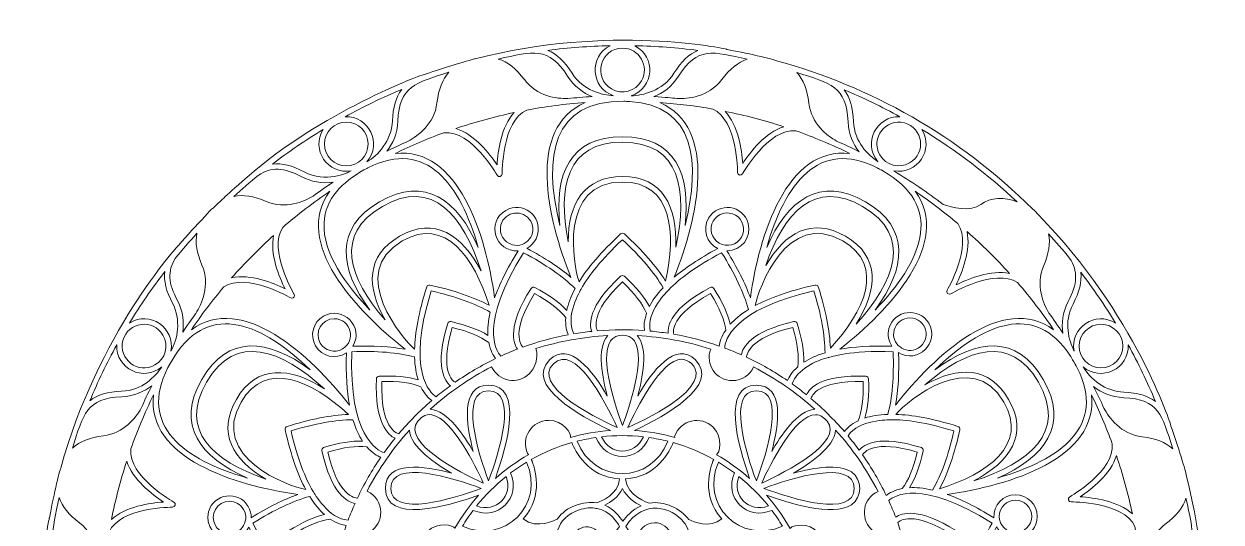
# Model space of a CAD drawing. Header units: inches. Extents: x 34 to 3700, y -15 to 877.
# Drawn here: x 34 to 911, y 505 to 870 of the extents above; entities that cross this region are included whole.
import ezdxf

# ---------------------------------------------------------------- set-up
doc = ezdxf.new("R2010")
doc.units = ezdxf.units.IN
doc.header["$MEASUREMENT"] = 0
doc.layers.add('_U+0421_U+043B_U+043E_U+0439 1', color=7, linetype='Continuous')

msp = doc.modelspace()

# ---------------------------------------------------------------- linework, layer by layer
at = {"layer": '_U+0421_U+043B_U+043E_U+0439 1', "color": 1, "lineweight": 9, "true_color": 0xff0000}
for points, knots in [([(885.18, 539.34), (885.34, 540.34), (879.04, 561.38), (874.14, 575.06), (874.1, 576.06), (848.02, 657.49), (777.01, 729.88), (776.46, 730.51), (773.72, 733.55), (772.99, 733.95), (718.8, 787.77), (653.77, 823.99), (585.33, 842.75), (584.33, 843.54), (560.87, 848.85), (548.94, 851.01), (547.94, 851.58), (462.62, 869.67), (364.53, 844.05), (363.32, 844.23), (340.67, 837.25), (328.81, 833), (324.81, 832.85), (251.15, 804.4), (197.6, 757.48), (178.33, 740.58), (179.49, 741), (172.8, 734.81), (171.58, 734.44), (167.67, 729.76), (166.86, 728.71), (160.15, 721.83), (153.71, 714.75), (147.52, 707.49), (146.52, 707.06), (87.96, 642.13), (61.12, 544.19), (60.32, 543.18), (55.05, 519.91), (52.86, 507.79), (52.29, 506.79), (34.21, 421.42), (59.82, 323.39), (59.67, 322.39), (65.96, 301.35), (70.87, 287.66), (70.94, 285.8), (97.87, 204.34), (167.99, 132.85), (168.33, 132.46), (168.69, 132.06), (169.05, 131.66), (169.55, 130.01), (194.12, 108.3), (196.38, 106.38), (196.8, 105.38), (241.92, 65.74), (306.51, 38.42), (323.89, 31.07), (341.63, 24.92), (359.67, 19.98), (360.67, 19.18), (384.17, 13.87), (396.07, 11.72), (397.07, 11.15), (482.4, -6.94), (580.48, 18.68), (581.5, 18.52), (602.65, 24.87), (616.18, 29.72), (617.18, 29.75), (698.63, 55.85), (771.02, 126.85), (771.41, 127.2), (771.81, 127.55), (772.2, 127.91), (773.42, 128.28), (777.34, 132.97), (778.15, 134.01), (784.85, 140.89), (791.3, 147.97), (797.48, 155.23), (798.48, 155.65), (857.05, 220.6), (883.89, 318.56), (884.67, 319.56), (889.87, 342.38), (892.14, 354.91), (892.73, 355.91), (910.8, 441.3), (885.18, 539.34)], [0, 0, 0, 0, 1, 1, 1, 2, 2, 2, 3, 3, 3, 4, 4, 4, 5, 5, 5, 6, 6, 6, 7, 7, 7, 8, 8, 8, 9, 9, 9, 10, 10, 10, 11, 11, 11, 12, 12, 12, 13, 13, 13, 14, 14, 14, 15, 15, 15, 16, 16, 16, 17, 17, 17, 18, 18, 18, 19, 19, 19, 20, 20, 20, 21, 21, 21, 22, 22, 22, 23, 23, 23, 24, 24, 24, 25, 25, 25, 26, 26, 26, 27, 27, 27, 28, 28, 28, 29, 29, 29, 30, 30, 30, 30]), ([(432.23, 831.46), (437.16, 823.65), (443.81, 819.08), (450.29, 816.43), (444.3, 816.09), (438.34, 815.62), (432.4, 815.01), (424.27, 814.85), (410.03, 816.57), (400.7, 828.85), (394.51, 836.98), (388.46, 841.9), (381.57, 843.96), (406.9, 849.54), (418.46, 853.28), (432.23, 831.46)], [0, 0, 0, 0, 1, 1, 1, 2, 2, 2, 3, 3, 3, 4, 4, 4, 5, 5, 5, 5]), ([(463.4, 853.71), (447.98, 845.86), (449.13, 822.99), (465.86, 817.06), (457.74, 817.63), (443.8, 820.61), (435.61, 833.59), (430.17, 842.22), (424.58, 847.65), (417.91, 850.3), (432.85, 852.24), (448.02, 853.39), (463.4, 853.71)], [0, 0, 0, 0, 1, 1, 1, 2, 2, 2, 3, 3, 3, 4, 4, 4, 4]), ([(472.53, 851.92), (484.68, 851.92), (492.56, 838.66), (486.36, 827.92), (481.95, 820.28), (472.18, 817.63), (464.51, 822.06), (450.39, 830.21), (456.16, 851.92), (472.53, 851.92)], [0, 0, 0, 0, 1, 1, 1, 2, 2, 2, 3, 3, 3, 3]), ([(527.7, 850.22), (521.13, 847.53), (515.6, 842.13), (510.21, 833.59), (501.71, 820.13), (487.04, 817.42), (479.08, 817), (479.03, 817), (478.98, 817), (478.93, 817), (495.65, 822.66), (497.31, 845.68), (481.57, 853.71), (497.16, 853.38), (512.56, 852.2), (527.7, 850.22)], [0, 0, 0, 0, 1, 1, 1, 2, 2, 2, 3, 3, 3, 4, 4, 4, 5, 5, 5, 5]), ([(563.91, 843.85), (557.16, 841.73), (551.21, 836.85), (545.13, 828.85), (535.34, 815.97), (520.16, 814.71), (512.28, 815.04), (508.77, 815.4), (504.35, 815.87), (495.43, 816.39), (501.95, 819.03), (508.64, 823.6), (513.59, 831.46), (527.36, 853.29), (538.72, 849.43), (563.91, 843.85)], [0, 0, 0, 0, 1, 1, 1, 2, 2, 2, 3, 3, 3, 4, 4, 4, 5, 5, 5, 5]), ([(345.4, 834.28), (340.63, 829.07), (337.92, 821.86), (336.65, 811.91), (334.66, 796.22), (322.65, 787.58), (315.59, 783.79), (310.3, 781.43), (305.08, 778.95), (299.92, 776.37), (304.2, 781.91), (307.68, 789.18), (308.04, 798.4), (309.05, 824.21), (320.87, 826.52), (345.4, 834.28)], [0, 0, 0, 0, 1, 1, 1, 2, 2, 2, 3, 3, 3, 4, 4, 4, 5, 5, 5, 5]), ([(637.67, 797.99), (638.03, 788.82), (641.47, 781.58), (645.72, 776.06), (640.3, 778.78), (634.81, 781.38), (629.25, 783.86), (622.11, 787.88), (610.97, 796.44), (609.06, 811.5), (607.77, 821.62), (604.99, 828.9), (600.07, 834.13), (624.76, 826.29), (636.66, 823.75), (637.67, 797.99)], [0, 0, 0, 0, 1, 1, 1, 2, 2, 2, 3, 3, 3, 4, 4, 4, 5, 5, 5, 5]), ([(310.84, 821.66), (306.52, 816.05), (304.44, 808.62), (304.04, 798.56), (303.47, 784.02), (293.04, 772.96), (285.38, 768.7), (296.71, 781.87), (286.9, 802.45), (269.33, 801.67), (282.74, 809.06), (296.6, 815.74), (310.84, 821.66)], [0, 0, 0, 0, 1, 1, 1, 2, 2, 2, 3, 3, 3, 4, 4, 4, 4]), ([(675.65, 801.68), (658.36, 802.47), (648.16, 782.09), (659.59, 768.72), (659.51, 768.77), (659.44, 768.81), (659.36, 768.85), (652.6, 773.46), (642.27, 782.95), (641.67, 798.15), (641.27, 808.31), (639.16, 815.79), (634.74, 821.42), (648.77, 815.56), (662.42, 808.96), (675.65, 801.68)], [0, 0, 0, 0, 1, 1, 1, 2, 2, 2, 3, 3, 3, 4, 4, 4, 5, 5, 5, 5]), ([(341.76, 789.99), (361.82, 791.99), (380.49, 759.21), (380.68, 758.88), (381.69, 757.07), (384.45, 757.82), (384.42, 759.89), (384.41, 760.28), (384.03, 798.36), (402.41, 806.6), (415.96, 809.13), (430.17, 811.02), (445.15, 812.08), (402.18, 793.46), (417.31, 727.22), (434.74, 684.01), (426.27, 691.23), (415.43, 698.37), (402.38, 705.31), (406.44, 707.46), (409.19, 711.05), (410.31, 715.23), (413.96, 728.85), (399.25, 740.16), (387.03, 733.1), (372.42, 724.67), (379.43, 702.26), (396.16, 703.5), (387.78, 690.07), (382.3, 678.69), (378.88, 669.09), (372.35, 715.31), (352.33, 779.99), (305.95, 774.77), (317.68, 780.48), (329.65, 785.57), (341.76, 789.99)], [0, 0, 0, 0, 1, 1, 1, 2, 2, 2, 3, 3, 3, 4, 4, 4, 5, 5, 5, 6, 6, 6, 7, 7, 7, 8, 8, 8, 9, 9, 9, 10, 10, 10, 11, 11, 11, 12, 12, 12, 12]), ([(518.31, 721.89), (522.7, 759.67), (510.87, 787.07), (472.5, 787.07), (434.21, 787.07), (422.3, 759.77), (426.7, 721.9), (414.08, 772.76), (421.24, 813.53), (473.4, 813.04), (474.71, 812.92), (476.21, 812.89), (477.55, 812.9), (525.7, 810.2), (529.87, 768.49), (518.31, 721.89)], [0, 0, 0, 0, 1, 1, 1, 2, 2, 2, 3, 3, 3, 4, 4, 4, 5, 5, 5, 5]), ([(538.55, 807.34), (556.97, 799.05), (556.74, 761.29), (556.74, 760.91), (556.71, 758.84), (559.48, 758.1), (560.48, 759.91), (560.67, 760.25), (579.33, 793.4), (599.39, 791.38), (612.11, 786.88), (625.75, 781.24), (639.05, 774.77), (592.6, 780), (572.62, 715.09), (566.12, 669.04), (562.42, 679.48), (556.64, 691.01), (548.86, 703.48), (559.57, 703.24), (567.31, 713.31), (564.58, 723.46), (560.95, 737.02), (542.57, 739.56), (535.49, 727.29), (530.92, 719.39), (533.95, 709.18), (542.23, 705.1), (528.37, 697.7), (518.01, 690.62), (510.29, 684.05), (527.85, 727.6), (542.69, 793.52), (499.85, 812.09), (513.22, 811.13), (526.05, 809.53), (538.55, 807.34)], [0, 0, 0, 0, 1, 1, 1, 2, 2, 2, 3, 3, 3, 4, 4, 4, 5, 5, 5, 6, 6, 6, 7, 7, 7, 8, 8, 8, 9, 9, 9, 10, 10, 10, 11, 11, 11, 12, 12, 12, 12]), ([(270.23, 797.71), (279.05, 797.71), (286.22, 790.54), (286.22, 781.72), (286.22, 772.9), (279.05, 765.72), (270.23, 765.72), (261.41, 765.72), (254.23, 772.9), (254.23, 781.72), (254.23, 790.54), (261.41, 797.71), (270.23, 797.71)], [0, 0, 0, 0, 1, 1, 1, 2, 2, 2, 3, 3, 3, 4, 4, 4, 4]), ([(393.23, 804.78), (383.72, 794.55), (381.25, 776.33), (380.62, 766.5), (375.14, 774.65), (363.86, 789.07), (350.44, 793.05), (364.36, 797.76), (378.65, 801.68), (393.23, 804.78)], [0, 0, 0, 0, 1, 1, 1, 2, 2, 2, 3, 3, 3, 3]), ([(590.56, 794.38), (577.22, 790.28), (565.96, 775.74), (560.5, 767.53), (559.82, 777.34), (557.26, 795.48), (547.63, 805.63), (562.26, 802.7), (576.59, 798.93), (590.56, 794.38)], [0, 0, 0, 0, 1, 1, 1, 2, 2, 2, 3, 3, 3, 3]), ([(682.78, 767.86), (675.14, 763.45), (665.34, 766.08), (660.93, 773.72), (653.87, 785.95), (665.09, 800.87), (678.92, 797.16), (692.53, 793.52), (695.19, 775.03), (682.78, 767.86)], [0, 0, 0, 0, 1, 1, 1, 2, 2, 2, 3, 3, 3, 3]), ([(253.37, 792.42), (244.08, 777.85), (256.6, 758.87), (273.87, 762.07), (271.04, 760.37), (255.03, 753.06), (239.44, 761.26), (230.57, 765.93), (223.13, 767.84), (216.14, 766.93), (228.07, 776.06), (240.49, 784.58), (253.37, 792.42)], [0, 0, 0, 0, 1, 1, 1, 2, 2, 2, 3, 3, 3, 4, 4, 4, 4]), ([(761.42, 739.3), (752.36, 743.05), (741.89, 742.78), (734.91, 737.44), (727.25, 731.57), (713.4, 735.29), (707.33, 737.36), (695.73, 746.29), (683.66, 754.54), (671.14, 762.07), (688.31, 758.87), (700.97, 777.71), (691.64, 792.42), (716.73, 777.13), (740.11, 759.3), (761.42, 739.3)], [0, 0, 0, 0, 1, 1, 1, 2, 2, 2, 3, 3, 3, 4, 4, 4, 5, 5, 5, 5]), ([(366.91, 705.88), (351.82, 740.79), (327.87, 758.6), (294.65, 739.42), (261.49, 720.27), (264.82, 690.67), (287.57, 660.07), (270.08, 678.23), (252.95, 701.8), (253.95, 723.78), (254.77, 741.91), (267.46, 753.7), (283.18, 762.71), (283.87, 763.06), (284.87, 763.58), (286.09, 764.3), (329.19, 786.07), (353.64, 751.93), (366.91, 705.88)], [0, 0, 0, 0, 1, 1, 1, 2, 2, 2, 3, 3, 3, 4, 4, 4, 5, 5, 5, 6, 6, 6, 6]), ([(472.5, 757.85), (444.2, 757.85), (432.8, 737.97), (432.71, 710.01), (424.84, 750.16), (431.72, 783.07), (472.5, 783.07), (514.97, 783.07), (520.48, 747.35), (511.47, 706.04), (512.71, 735.76), (502.13, 757.85), (472.5, 757.85)], [0, 0, 0, 0, 1, 1, 1, 2, 2, 2, 3, 3, 3, 4, 4, 4, 4]), ([(657.44, 660.07), (680.13, 690.59), (683.58, 720.24), (650.36, 739.42), (617.07, 758.64), (593.14, 740.7), (578.09, 705.84), (591.48, 752.37), (616.08, 786.06), (659.08, 764.23), (659.16, 764.17), (663.64, 761.68), (667.05, 759.66), (708.03, 733.32), (691.1, 695.01), (657.44, 660.07)], [0, 0, 0, 0, 1, 1, 1, 2, 2, 2, 3, 3, 3, 4, 4, 4, 5, 5, 5, 5]), ([(205.78, 758.73), (215.5, 765.08), (224.5, 764.6), (237.58, 757.72), (244.69, 753.98), (252.45, 752.62), (260.64, 753.72), (255.68, 750.46), (250.8, 747.08), (246, 743.59), (239.06, 739.39), (225.83, 733.71), (211.57, 739.69), (202.36, 743.55), (194.8, 744.82), (187.93, 743.32), (193.74, 748.62), (199.69, 753.76), (205.78, 758.73)], [0, 0, 0, 0, 1, 1, 1, 2, 2, 2, 3, 3, 3, 4, 4, 4, 5, 5, 5, 6, 6, 6, 6]), ([(298.73, 652.79), (271.83, 683.64), (261.33, 715.56), (296.65, 735.95), (333.43, 757.19), (356.06, 728.99), (368.91, 688.72), (355.13, 715.08), (334.92, 728.93), (309.26, 714.11), (284.74, 699.96), (284.82, 677.04), (298.73, 652.79)], [0, 0, 0, 0, 1, 1, 1, 2, 2, 2, 3, 3, 3, 4, 4, 4, 4]), ([(635.75, 714.11), (611.28, 728.24), (591.45, 716.8), (577.37, 692.57), (590.63, 731.29), (613.05, 756.34), (648.36, 735.95), (685.16, 714.71), (672.02, 680.99), (643.56, 649.72), (659.44, 674.73), (661.51, 699.24), (635.75, 714.11)], [0, 0, 0, 0, 1, 1, 1, 2, 2, 2, 3, 3, 3, 4, 4, 4, 4]), ([(180.52, 676.94), (197.39, 688.1), (229.19, 668.8), (230.24, 668.8), (231.79, 668.8), (232.76, 670.5), (231.96, 671.83), (231.76, 672.16), (212.89, 704.09), (223.73, 720.63), (234.75, 730.11), (246.27, 738.95), (258.21, 747.08), (230.88, 709.58), (276.7, 660.05), (313.48, 631.28), (302.59, 633.28), (289.71, 634.05), (275.03, 633.55), (283.56, 647.6), (267.68, 663.73), (253.53, 655.57), (245.93, 651.18), (243.33, 641.47), (247.72, 633.87), (252.23, 626.06), (262.52, 623.42), (270.31, 628.63), (269.78, 612.92), (270.74, 600.4), (272.57, 590.42), (243.93, 627.01), (194.35, 673.03), (156.79, 645.66), (164.17, 656.5), (172.09, 666.94), (180.52, 676.94)], [0, 0, 0, 0, 1, 1, 1, 2, 2, 2, 3, 3, 3, 4, 4, 4, 5, 5, 5, 6, 6, 6, 7, 7, 7, 8, 8, 8, 9, 9, 9, 10, 10, 10, 11, 11, 11, 12, 12, 12, 12]), ([(472.5, 753.85), (508.98, 753.85), (512, 716.6), (503.97, 681.31), (497.19, 692.11), (487.08, 703.69), (473.85, 715.81), (473.09, 716.51), (471.92, 716.51), (471.15, 715.81), (456.39, 702.29), (446.8, 690.64), (440.7, 680.79), (436.47, 692.82), (425.62, 753.85), (472.5, 753.85)], [0, 0, 0, 0, 1, 1, 1, 2, 2, 2, 3, 3, 3, 4, 4, 4, 5, 5, 5, 5]), ([(718.08, 723.35), (729.03, 706.78), (710.42, 674.97), (710.22, 674.64), (709.17, 672.87), (711.2, 670.84), (712.97, 671.91), (713.3, 672.1), (745.23, 690.98), (761.77, 680.13), (771.26, 669.11), (780.09, 657.59), (788.22, 645.66), (750.69, 673.01), (701.12, 627.07), (672.42, 590.38), (674.43, 601.28), (675.19, 614.16), (674.69, 628.84), (688.74, 620.31), (704.88, 636.18), (696.71, 650.34), (689.63, 662.59), (671.24, 660.08), (667.61, 646.5), (666.39, 641.95), (667.25, 637.3), (669.75, 633.56), (654.05, 634.08), (641.54, 633.13), (631.56, 631.3), (668.17, 659.94), (714.17, 709.53), (686.8, 747.08), (697.64, 739.7), (708.08, 731.77), (718.08, 723.35)], [0, 0, 0, 0, 1, 1, 1, 2, 2, 2, 3, 3, 3, 4, 4, 4, 5, 5, 5, 6, 6, 6, 7, 7, 7, 8, 8, 8, 9, 9, 9, 10, 10, 10, 11, 11, 11, 12, 12, 12, 12]), ([(311.26, 710.65), (342.85, 728.89), (364.09, 698.14), (374.78, 663.55), (363.51, 669.52), (348.97, 674.49), (331.45, 678.37), (330.43, 678.6), (329.42, 678.01), (329.11, 677.02), (323.09, 657.93), (320.61, 643.05), (320.24, 631.47), (312.2, 638.38), (270.02, 686.84), (311.26, 710.65)], [0, 0, 0, 0, 1, 1, 1, 2, 2, 2, 3, 3, 3, 4, 4, 4, 5, 5, 5, 5]), ([(391.89, 707.87), (385.55, 709.57), (381.79, 716.08), (383.49, 722.42), (386.22, 732.59), (399.97, 734.44), (405.26, 725.29), (410.55, 716.12), (402.05, 705.15), (391.89, 707.87)], [0, 0, 0, 0, 1, 1, 1, 2, 2, 2, 3, 3, 3, 3]), ([(543.3, 709.05), (537.62, 712.33), (535.67, 719.61), (538.95, 725.29), (542.23, 730.96), (549.51, 732.91), (555.18, 729.64), (560.87, 726.35), (562.82, 719.09), (559.53, 713.4), (556.26, 707.73), (548.97, 705.78), (543.3, 709.05)], [0, 0, 0, 0, 1, 1, 1, 2, 2, 2, 3, 3, 3, 4, 4, 4, 4]), ([(633.75, 710.65), (665.24, 692.47), (649.5, 658.81), (624.73, 632.09), (624.26, 644.83), (621.3, 659.91), (615.9, 677.02), (615.58, 678.01), (614.58, 678.6), (613.56, 678.37), (594.01, 674.04), (579.88, 668.75), (569.67, 663.28), (571.93, 675.32), (592.96, 734.2), (633.75, 710.65)], [0, 0, 0, 0, 1, 1, 1, 2, 2, 2, 3, 3, 3, 4, 4, 4, 5, 5, 5, 5]), ([(144.97, 697.88), (150.1, 704.18), (155.4, 710.32), (160.88, 716.3), (159.5, 709.52), (160.78, 702.06), (164.58, 693), (170.86, 678.03), (164.29, 664.21), (160.07, 657.58), (157.79, 654.44), (155.55, 651.41), (150.53, 643.82), (151.49, 650.76), (150.86, 658.81), (146.55, 667), (139.89, 679.66), (139.23, 688.5), (144.97, 697.88)], [0, 0, 0, 0, 1, 1, 1, 2, 2, 2, 3, 3, 3, 4, 4, 4, 5, 5, 5, 6, 6, 6, 6]), ([(225.37, 675.66), (216.61, 679.94), (199.84, 686.7), (186.29, 683.63), (195.95, 694.58), (206.23, 704.97), (217.07, 714.75), (214.14, 701.21), (221.03, 684.41), (225.37, 675.66)], [0, 0, 0, 0, 1, 1, 1, 2, 2, 2, 3, 3, 3, 3]), ([(473.85, 684.83), (473.09, 685.53), (471.92, 685.53), (471.15, 684.83), (446.96, 662.67), (448.14, 649.39), (449.99, 644.42), (445.59, 643.96), (441.22, 643.37), (436.88, 642.65), (430.1, 655.49), (441.82, 674.45), (442.17, 675.45), (447.69, 685.24), (457.04, 697.26), (472.5, 711.61), (485.94, 699.14), (495.92, 687.32), (502.24, 676.43), (497.51, 671.39), (494.33, 666.75), (492.23, 662.61), (488.64, 669.47), (482.49, 676.92), (473.85, 684.83)], [0, 0, 0, 0, 1, 1, 1, 2, 2, 2, 3, 3, 3, 4, 4, 4, 5, 5, 5, 6, 6, 6, 7, 7, 7, 8, 8, 8, 8]), ([(724.78, 717.57), (735.72, 707.91), (746.12, 697.63), (755.9, 686.79), (742.34, 689.72), (725.55, 682.83), (716.8, 678.5), (721.08, 687.25), (727.84, 704.03), (724.78, 717.57)], [0, 0, 0, 0, 1, 1, 1, 2, 2, 2, 3, 3, 3, 3]), ([(799.88, 698.08), (806.22, 688.36), (805.74, 679.36), (798.86, 666.29), (794.57, 658.14), (793.94, 650.14), (794.87, 643.22), (791.6, 648.18), (788.22, 653.06), (784.73, 657.87), (780.53, 664.82), (774.85, 678.03), (780.83, 692.29), (784.7, 701.5), (785.96, 709.06), (784.46, 715.93), (789.76, 710.13), (794.9, 704.17), (799.88, 698.08)], [0, 0, 0, 0, 1, 1, 1, 2, 2, 2, 3, 3, 3, 4, 4, 4, 5, 5, 5, 6, 6, 6, 6]), ([(437.8, 675.77), (434.54, 669.68), (432.66, 664.38), (431.7, 659.84), (426.46, 665.53), (418.59, 671.14), (408.21, 676.54), (407.29, 677.02), (406.15, 676.72), (405.6, 675.84), (388.07, 648.35), (392.49, 635.81), (395.56, 631.41), (391.45, 629.84), (387.39, 628.12), (383.39, 626.28), (379.79, 630.34), (367.26, 649.97), (399.97, 702.06), (416.17, 693.49), (428.88, 684.66), (437.8, 675.77)], [0, 0, 0, 0, 1, 1, 1, 2, 2, 2, 3, 3, 3, 4, 4, 4, 5, 5, 5, 6, 6, 6, 7, 7, 7, 7]), ([(545.04, 702.06), (554.79, 686.54), (561.37, 672.54), (564.65, 660.38), (558.78, 656.74), (554.51, 653.08), (551.41, 649.63), (549.72, 657.18), (545.7, 665.97), (539.41, 675.84), (538.85, 676.72), (537.72, 677.02), (536.8, 676.54), (507.73, 661.42), (505.41, 648.29), (505.9, 643), (501.56, 643.68), (497.19, 644.23), (492.79, 644.64), (489.53, 658.77), (505.69, 673.98), (506.38, 674.98), (514.24, 683.01), (526.38, 692.2), (545.04, 702.06)], [0, 0, 0, 0, 1, 1, 1, 2, 2, 2, 3, 3, 3, 4, 4, 4, 5, 5, 5, 6, 6, 6, 7, 7, 7, 8, 8, 8, 8]), ([(137.32, 688.23), (136.47, 681.29), (138.4, 673.91), (143.01, 665.13), (149.4, 653), (146.82, 638.35), (141.8, 629.99), (144.96, 646.87), (126.4, 659.98), (111.45, 650.5), (119.4, 663.56), (128.04, 676.15), (137.32, 688.23)], [0, 0, 0, 0, 1, 1, 1, 2, 2, 2, 3, 3, 3, 4, 4, 4, 4]), ([(833.56, 650.5), (818.92, 659.82), (800.03, 647.18), (803.21, 629.99), (803.17, 630.07), (803.12, 630.14), (803.08, 630.21), (799.54, 637.6), (795.34, 651), (802.4, 664.42), (807.07, 673.29), (808.98, 680.73), (808.07, 687.72), (817.21, 675.8), (825.72, 663.37), (833.56, 650.5)], [0, 0, 0, 0, 1, 1, 1, 2, 2, 2, 3, 3, 3, 4, 4, 4, 5, 5, 5, 5]), ([(488.64, 644.99), (476.9, 645.86), (465.61, 645.77), (454.21, 644.81), (453.38, 646.24), (448.02, 657.63), (472.5, 680.63), (481.4, 672.27), (487.31, 664.56), (490.12, 657.69), (488.14, 652.03), (488.22, 647.67), (488.64, 644.99)], [0, 0, 0, 0, 1, 1, 1, 2, 2, 2, 3, 3, 3, 4, 4, 4, 4]), ([(243.72, 616.37), (212.84, 639.28), (183.43, 642.1), (164.45, 609.22), (145.23, 575.93), (163.17, 552), (198.03, 536.95), (151.49, 550.34), (117.81, 574.95), (139.64, 617.94), (139.64, 617.94), (144.59, 626.49), (144.59, 626.49), (170.9, 666.7), (208.95, 649.82), (243.72, 616.37)], [0, 0, 0, 0, 1, 1, 1, 2, 2, 2, 3, 3, 3, 4, 4, 4, 5, 5, 5, 5]), ([(373.96, 641.49), (367.42, 645.64), (358.37, 649.01), (346.94, 651.55), (345.92, 651.77), (344.91, 651.18), (344.6, 650.19), (334.74, 618.94), (342.38, 608.02), (346.47, 604.63), (342.93, 602.04), (339.45, 599.35), (336.05, 596.53), (331.65, 599.38), (314.16, 614.94), (332.38, 674.06), (350.25, 669.98), (364.81, 664.74), (375.72, 658.46), (374.15, 651.74), (373.71, 646.13), (373.96, 641.49)], [0, 0, 0, 0, 1, 1, 1, 2, 2, 2, 3, 3, 3, 4, 4, 4, 5, 5, 5, 6, 6, 6, 7, 7, 7, 7]), ([(432.79, 641.92), (421.42, 639.8), (410.3, 636.78), (399.51, 632.88), (398.11, 634.34), (390.63, 644.12), (407.99, 672.13), (418.74, 666.37), (426.45, 660.45), (430.94, 654.54), (430.5, 648.59), (431.69, 644.4), (432.79, 641.92)], [0, 0, 0, 0, 1, 1, 1, 2, 2, 2, 3, 3, 3, 4, 4, 4, 4]), ([(510.06, 642.32), (509.62, 643.99), (507.61, 656.35), (537.02, 672.13), (543.45, 661.76), (547.16, 652.79), (548.1, 645.42), (544.76, 640.52), (543.69, 636.32), (543.39, 633.62), (532.58, 637.41), (521.44, 640.32), (510.06, 642.32)], [0, 0, 0, 0, 1, 1, 1, 2, 2, 2, 3, 3, 3, 4, 4, 4, 4]), ([(612.63, 674.06), (618.03, 656.54), (620.76, 641.32), (620.79, 628.73), (614.17, 626.73), (609.1, 624.3), (605.21, 621.77), (605.53, 629.5), (603.93, 639.03), (600.4, 650.19), (600.09, 651.18), (599.08, 651.77), (598.06, 651.55), (566.23, 644.5), (560.49, 632.51), (559.55, 627.23), (555.53, 629.02), (551.45, 630.67), (547.32, 632.21), (547.64, 637.62), (552.66, 660.36), (612.63, 674.06)], [0, 0, 0, 0, 1, 1, 1, 2, 2, 2, 3, 3, 3, 4, 4, 4, 5, 5, 5, 6, 6, 6, 7, 7, 7, 7]), ([(747.01, 536.96), (781.93, 552.05), (799.74, 576), (780.56, 609.22), (761.46, 642.3), (731.91, 639.11), (701.24, 616.33), (736.1, 649.9), (774.21, 666.73), (800.52, 626.34), (800.52, 626.34), (805.44, 617.79), (805.44, 617.78), (827.1, 574.92), (793.53, 550.36), (747.01, 536.96)], [0, 0, 0, 0, 1, 1, 1, 2, 2, 2, 3, 3, 3, 4, 4, 4, 5, 5, 5, 5]), ([(106.7, 637.78), (110.35, 651.41), (128.85, 654.03), (136, 641.64), (140.43, 633.98), (137.81, 624.21), (130.15, 619.79), (117.76, 612.64), (103.05, 624.14), (106.7, 637.78)], [0, 0, 0, 0, 1, 1, 1, 2, 2, 2, 3, 3, 3, 3]), ([(267.41, 631.52), (261.74, 628.24), (254.46, 630.2), (251.18, 635.87), (246.59, 643.82), (252.38, 653.69), (261.45, 653.69), (273.58, 653.69), (277.9, 637.58), (267.41, 631.52)], [0, 0, 0, 0, 1, 1, 1, 2, 2, 2, 3, 3, 3, 3]), ([(671.47, 645.47), (672.91, 650.82), (677.73, 654.28), (682.93, 654.28), (695.07, 654.28), (699.38, 638.16), (688.89, 632.1), (679.71, 626.8), (668.76, 635.32), (671.47, 645.47)], [0, 0, 0, 0, 1, 1, 1, 2, 2, 2, 3, 3, 3, 3]), ([(838.85, 633.64), (838.85, 624.82), (831.68, 617.64), (822.86, 617.64), (814.04, 617.64), (806.86, 624.82), (806.86, 633.64), (806.86, 642.46), (814.04, 649.63), (822.86, 649.63), (831.68, 649.63), (838.85, 642.46), (838.85, 633.64)], [0, 0, 0, 0, 1, 1, 1, 2, 2, 2, 3, 3, 3, 4, 4, 4, 4]), ([(211.27, 536.24), (172.56, 549.51), (147.53, 571.92), (167.91, 607.22), (189.16, 644.02), (222.9, 630.89), (254.18, 602.39), (229.21, 618.26), (204.66, 620.43), (189.75, 594.61), (175.66, 570.19), (186.99, 550.36), (211.27, 536.24)], [0, 0, 0, 0, 1, 1, 1, 2, 2, 2, 3, 3, 3, 4, 4, 4, 4]), ([(404.28, 613.43), (408.2, 617.35), (411.21, 624.8), (409.12, 631.82), (425.89, 637.13), (443.55, 640.4), (461.83, 641.32), (453.19, 631.96), (458.02, 609.41), (461.31, 597.05), (450.95, 614.95), (433.69, 638.08), (419.07, 623.46), (400.92, 605.31), (440.41, 582.65), (463.72, 571.75), (453.94, 571.14), (444.06, 569.51), (434.41, 566.79), (435.3, 569.13), (429.33, 579.25), (418.46, 579.25), (406.03, 579.25), (397.74, 566.28), (403, 555), (403.18, 554.6), (403.49, 554.3), (403.85, 554.1), (395.18, 549.23), (386.99, 543.44), (379.39, 536.71), (388.19, 560.92), (400.15, 604.98), (374.45, 604.98), (353.77, 604.98), (357.93, 576.42), (363.26, 556.44), (356.89, 567.43), (344.41, 586.71), (331.74, 587.37), (345.26, 599.58), (360.36, 610.07), (376.7, 618.47), (381.66, 607.49), (395.96, 605.11), (404.28, 613.43)], [0, 0, 0, 0, 1, 1, 1, 2, 2, 2, 3, 3, 3, 4, 4, 4, 5, 5, 5, 6, 6, 6, 7, 7, 7, 8, 8, 8, 9, 9, 9, 10, 10, 10, 11, 11, 11, 12, 12, 12, 13, 13, 13, 14, 14, 14, 15, 15, 15, 15]), ([(379.61, 624.51), (369.29, 619.54), (359.35, 613.72), (349.89, 607.1), (348.32, 608.02), (338.25, 615.35), (347.87, 647.23), (359.75, 644.44), (368.73, 640.73), (374.59, 636.18), (375.7, 630.35), (377.91, 626.63), (379.61, 624.51)], [0, 0, 0, 0, 1, 1, 1, 2, 2, 2, 3, 3, 3, 4, 4, 4, 4]), ([(481.23, 637.38), (489.74, 624.62), (477.4, 588.52), (472.5, 575.53), (467.61, 588.53), (455.26, 624.62), (463.77, 637.38), (467.56, 643.05), (477.41, 643.1), (481.23, 637.38)], [0, 0, 0, 0, 1, 1, 1, 2, 2, 2, 3, 3, 3, 3]), ([(537.08, 631.43), (532.82, 620.23), (541.15, 608.35), (553, 608.35), (559.68, 608.35), (565.78, 612.32), (568.53, 618.35), (584.78, 609.96), (599.81, 599.52), (613.26, 587.37), (600.6, 586.71), (588.12, 567.45), (581.75, 556.44), (587.07, 576.41), (591.23, 604.97), (570.56, 604.97), (544.85, 604.97), (556.82, 560.92), (565.61, 536.71), (558.13, 543.33), (549.99, 549.13), (541.27, 554.04), (543.61, 555), (546.58, 566.43), (538.86, 574.14), (530.04, 582.96), (515.03, 579.58), (510.78, 567.93), (510.64, 567.54), (510.63, 567.13), (510.72, 566.75), (501.34, 569.4), (491.42, 571.12), (481.28, 571.75), (504.59, 582.65), (544.09, 605.31), (525.93, 623.46), (511.31, 638.08), (494.06, 614.94), (483.7, 597.05), (486.99, 609.39), (491.82, 631.96), (483.18, 641.32), (501.89, 640.38), (519.96, 636.97), (537.08, 631.43)], [0, 0, 0, 0, 1, 1, 1, 2, 2, 2, 3, 3, 3, 4, 4, 4, 5, 5, 5, 6, 6, 6, 7, 7, 7, 8, 8, 8, 9, 9, 9, 10, 10, 10, 11, 11, 11, 12, 12, 12, 13, 13, 13, 14, 14, 14, 15, 15, 15, 15]), ([(563.39, 625.47), (563.43, 627.49), (565.05, 639.7), (597.13, 647.23), (600.66, 635.54), (601.92, 625.91), (600.91, 618.55), (596.4, 614.66), (594.28, 610.86), (593.3, 608.34), (583.77, 614.87), (573.77, 620.6), (563.39, 625.47)], [0, 0, 0, 0, 1, 1, 1, 2, 2, 2, 3, 3, 3, 4, 4, 4, 4]), ([(755.25, 594.61), (741.21, 618.93), (718.45, 619.19), (693.98, 605.18), (724.83, 632.05), (756.71, 642.52), (777.09, 607.22), (798.33, 570.43), (770.12, 547.8), (729.85, 534.95), (756.22, 548.74), (770.07, 568.95), (755.25, 594.61)], [0, 0, 0, 0, 1, 1, 1, 2, 2, 2, 3, 3, 3, 4, 4, 4, 4]), ([(102.18, 634.51), (101.39, 617.08), (121.84, 607.12), (135.14, 618.45), (135.1, 618.37), (135.05, 618.29), (135.01, 618.22), (130.4, 611.46), (120.92, 601.13), (105.72, 600.53), (95.56, 600.13), (88.08, 598.02), (82.45, 593.6), (88.31, 607.63), (94.9, 621.29), (102.18, 634.51)], [0, 0, 0, 0, 1, 1, 1, 2, 2, 2, 3, 3, 3, 4, 4, 4, 5, 5, 5, 5]), ([(468.61, 573.92), (448.74, 582.92), (406.45, 605.18), (421.9, 620.63), (437.35, 636.08), (459.61, 593.8), (468.61, 573.92)], [0, 0, 0, 0, 1, 1, 1, 2, 2, 2, 2]), ([(751.79, 592.61), (770.03, 561.01), (739.27, 539.77), (704.7, 529.09), (710.66, 540.35), (715.63, 554.89), (719.51, 572.41), (719.74, 573.43), (719.15, 574.44), (718.16, 574.75), (699.07, 580.78), (684.19, 583.26), (672.61, 583.62), (681.2, 593.61), (728.45, 633.04), (751.79, 592.61)], [0, 0, 0, 0, 1, 1, 1, 2, 2, 2, 3, 3, 3, 4, 4, 4, 5, 5, 5, 5]), ([(862.8, 593.02), (857.19, 597.35), (849.76, 599.43), (839.7, 599.82), (826.09, 600.36), (814.68, 609.78), (809.84, 618.49), (823.02, 607.15), (843.58, 616.96), (842.81, 634.53), (850.2, 621.12), (856.88, 607.27), (862.8, 593.02)], [0, 0, 0, 0, 1, 1, 1, 2, 2, 2, 3, 3, 3, 4, 4, 4, 4]), ([(193.22, 592.61), (211.4, 624.11), (245.06, 608.34), (271.77, 583.58), (259.02, 583.11), (243.96, 580.16), (226.84, 574.75), (225.85, 574.44), (225.27, 573.43), (225.49, 572.41), (229.82, 552.87), (235.11, 538.74), (240.59, 528.53), (227.82, 530.93), (169.84, 552.11), (193.22, 592.61)], [0, 0, 0, 0, 1, 1, 1, 2, 2, 2, 3, 3, 3, 4, 4, 4, 5, 5, 5, 5]), ([(320.24, 625.68), (320.46, 618.77), (321.49, 613.24), (322.93, 608.83), (315.54, 611.14), (305.92, 612.06), (294.23, 611.55), (293.19, 611.5), (292.36, 610.67), (292.32, 609.64), (290.88, 576.86), (301.11, 568.3), (305.93, 566.1), (303.15, 562.67), (300.48, 559.17), (297.93, 555.6), (292.88, 557.24), (272.04, 567.82), (274.34, 629.53), (292.65, 630.21), (308.08, 628.91), (320.24, 625.68)], [0, 0, 0, 0, 1, 1, 1, 2, 2, 2, 3, 3, 3, 4, 4, 4, 5, 5, 5, 6, 6, 6, 7, 7, 7, 7]), ([(476.36, 573.9), (482.46, 587.5), (500.94, 624.02), (515.86, 624.02), (523.67, 624.02), (548.52, 606.58), (476.36, 573.9)], [0, 0, 0, 0, 1, 1, 1, 2, 2, 2, 2]), ([(666.82, 583.63), (659.91, 583.41), (654.38, 582.37), (649.97, 580.94), (652.28, 588.32), (653.2, 597.94), (652.69, 609.64), (652.64, 610.67), (651.81, 611.5), (650.78, 611.55), (617.99, 612.99), (609.44, 602.76), (607.24, 597.93), (603.8, 600.72), (600.29, 603.4), (596.72, 605.95), (599.82, 616), (614.79, 623.62), (623.17, 625.25), (624.6, 625.53), (638.89, 630.71), (670.67, 629.53), (671.35, 611.21), (670.05, 595.79), (666.82, 583.63)], [0, 0, 0, 0, 1, 1, 1, 2, 2, 2, 3, 3, 3, 4, 4, 4, 5, 5, 5, 6, 6, 6, 7, 7, 7, 8, 8, 8, 8]), ([(308.64, 569.36), (307.04, 569.78), (295.2, 574.05), (296.25, 607.62), (308.44, 608), (318.08, 606.73), (324.92, 603.86), (327.52, 598.46), (330.66, 595.43), (332.85, 593.83), (323.92, 586.13), (316.01, 578.08), (308.64, 569.36)], [0, 0, 0, 0, 1, 1, 1, 2, 2, 2, 3, 3, 3, 4, 4, 4, 4]), ([(634.97, 571.01), (627.28, 579.93), (619.24, 587.84), (610.5, 595.23), (610.92, 596.83), (615.19, 608.66), (648.76, 607.62), (649.14, 595.42), (647.87, 585.79), (645, 578.95), (639.6, 576.34), (636.57, 573.2), (634.97, 571.01)], [0, 0, 0, 0, 1, 1, 1, 2, 2, 2, 3, 3, 3, 4, 4, 4, 4]), ([(105.87, 596.53), (115.05, 596.89), (122.29, 600.33), (127.81, 604.58), (125.08, 599.16), (122.48, 593.66), (120, 588.1), (115.99, 580.96), (107.42, 569.83), (92.37, 567.92), (82.24, 566.63), (74.96, 563.85), (69.74, 558.93), (77.57, 583.61), (80.11, 595.52), (105.87, 596.53)], [0, 0, 0, 0, 1, 1, 1, 2, 2, 2, 3, 3, 3, 4, 4, 4, 5, 5, 5, 5]), ([(234.83, 524.98), (224.44, 521.3), (212.98, 515.56), (200.59, 507.85), (200.64, 510.64), (199.98, 513.46), (198.49, 516.04), (191.42, 528.29), (173.03, 525.79), (169.39, 512.21), (166.69, 502.14), (174.28, 492.21), (184.76, 492.21), (190.5, 492.21), (196.07, 495.39), (198.87, 500.9), (206.23, 487.14), (213.27, 476.84), (219.81, 469.15), (176.29, 486.69), (110.35, 501.55), (91.78, 458.71), (92.73, 472.13), (94.35, 484.96), (96.53, 497.41), (104.82, 515.82), (142.55, 515.6), (142.95, 515.6), (144.99, 515.56), (145.78, 518.33), (143.95, 519.34), (143.61, 519.53), (110.46, 538.2), (112.48, 558.25), (117.11, 571.33), (122.65, 584.67), (129.1, 597.91), (123.87, 551.46), (188.78, 531.48), (234.83, 524.98)], [0, 0, 0, 0, 1, 1, 1, 2, 2, 2, 3, 3, 3, 4, 4, 4, 5, 5, 5, 6, 6, 6, 7, 7, 7, 8, 8, 8, 9, 9, 9, 10, 10, 10, 11, 11, 11, 12, 12, 12, 13, 13, 13, 13]), ([(374.45, 600.98), (396.3, 600.98), (382.14, 555.32), (374.44, 534.88), (366.76, 555.07), (352.81, 600.98), (374.45, 600.98)], [0, 0, 0, 0, 1, 1, 1, 2, 2, 2, 2]), ([(570.56, 600.98), (592.41, 600.98), (578.24, 555.32), (570.54, 534.88), (562.87, 555.07), (548.91, 600.98), (570.56, 600.98)], [0, 0, 0, 0, 1, 1, 1, 2, 2, 2, 2]), ([(815.91, 597.92), (821.61, 586.21), (826.7, 574.24), (831.13, 562.11), (833.12, 542.03), (800.35, 523.38), (800.02, 523.19), (798.17, 522.15), (799.03, 519.36), (801.03, 519.45), (801.39, 519.45), (839.5, 519.84), (847.74, 501.46), (850.28, 487.85), (852.16, 473.64), (853.23, 458.71), (834.6, 501.68), (768.37, 486.55), (725.15, 469.12), (732.33, 477.55), (739.43, 488.32), (746.34, 501.28), (754.25, 486.87), (776.16, 492.56), (776.16, 508.9), (776.16, 517.65), (769.03, 524.78), (760.27, 524.78), (751.25, 524.78), (743.82, 517.18), (744.44, 507.83), (731.1, 516.14), (719.78, 521.58), (710.22, 524.98), (756.46, 531.52), (821.13, 551.54), (815.91, 597.92)], [0, 0, 0, 0, 1, 1, 1, 2, 2, 2, 3, 3, 3, 4, 4, 4, 5, 5, 5, 6, 6, 6, 7, 7, 7, 8, 8, 8, 9, 9, 9, 10, 10, 10, 11, 11, 11, 12, 12, 12, 12]), ([(875.42, 558.46), (870.21, 563.24), (863, 565.95), (853.05, 567.21), (837.37, 569.21), (828.72, 581.2), (824.93, 588.26), (822.57, 593.56), (820.1, 598.78), (817.51, 603.95), (823.05, 599.66), (830.32, 596.19), (839.54, 595.83), (865.36, 594.81), (867.66, 582.98), (875.42, 558.46)], [0, 0, 0, 0, 1, 1, 1, 2, 2, 2, 3, 3, 3, 4, 4, 4, 5, 5, 5, 5]), ([(275.14, 579.65), (277.14, 573.04), (279.57, 567.96), (282.1, 564.07), (274.36, 564.39), (264.83, 562.79), (253.67, 559.27), (252.68, 558.95), (252.1, 557.94), (252.32, 556.93), (259.37, 525.1), (271.35, 519.35), (276.64, 518.41), (274.84, 514.38), (273.19, 510.29), (271.65, 506.16), (257.17, 506.78), (246.81, 526.14), (245.95, 527.14), (240.23, 536.81), (234.5, 550.92), (229.8, 571.49), (247.32, 576.89), (262.56, 579.63), (275.14, 579.65)], [0, 0, 0, 0, 1, 1, 1, 2, 2, 2, 3, 3, 3, 4, 4, 4, 5, 5, 5, 6, 6, 6, 7, 7, 7, 8, 8, 8, 8]), ([(322.65, 578.64), (324.67, 580.71), (327.57, 584.29), (333, 583.21), (348.05, 580.2), (364.86, 545.89), (370.58, 533.27), (352.81, 541.25), (310.67, 563.32), (322.65, 578.64)], [0, 0, 0, 0, 1, 1, 1, 2, 2, 2, 3, 3, 3, 3]), ([(574.45, 533.3), (580.75, 547.23), (598.74, 583.4), (613.91, 583.4), (617.95, 583.4), (620.08, 580.96), (622.36, 578.64), (634.48, 563.14), (592.42, 541.45), (574.45, 533.3)], [0, 0, 0, 0, 1, 1, 1, 2, 2, 2, 3, 3, 3, 3]), ([(715.21, 571.49), (711.12, 553.61), (705.88, 539.06), (699.6, 528.14), (692.88, 529.72), (687.27, 530.15), (682.63, 529.9), (686.78, 536.44), (690.16, 545.49), (692.69, 556.92), (692.91, 557.94), (692.32, 558.95), (691.33, 559.26), (660.08, 569.13), (649.16, 561.49), (645.77, 557.4), (643.18, 560.94), (640.48, 564.42), (637.65, 567.83), (645.29, 580.05), (667.73, 579.48), (668.73, 579.67), (679.97, 579.8), (695.04, 577.7), (715.21, 571.49)], [0, 0, 0, 0, 1, 1, 1, 2, 2, 2, 3, 3, 3, 4, 4, 4, 5, 5, 5, 6, 6, 6, 7, 7, 7, 8, 8, 8, 8]), ([(295.52, 511.86), (295.52, 518.55), (291.54, 524.64), (285.52, 527.39), (293.9, 543.64), (304.34, 558.67), (316.49, 572.12), (317.15, 559.46), (336.44, 546.97), (347.43, 540.61), (327.45, 545.93), (298.89, 550.09), (298.89, 529.42), (298.89, 503.68), (343.06, 515.72), (367.15, 524.47), (360.66, 517.13), (354.82, 509.01), (349.83, 500.14), (348.86, 502.47), (337.43, 505.43), (329.72, 497.72), (323.07, 491.07), (323.07, 480.25), (329.72, 473.6), (331.13, 472.19), (335.26, 469.11), (337.11, 469.6), (334.51, 460.4), (332.75, 450.45), (332.11, 440.14), (321.21, 463.45), (298.56, 502.95), (280.4, 484.79), (265.78, 470.17), (288.92, 452.92), (306.81, 442.55), (294.48, 445.84), (271.9, 450.68), (262.54, 442.04), (263.48, 460.75), (266.89, 478.82), (272.43, 495.94), (283.68, 491.67), (295.52, 500.06), (295.52, 511.86)], [0, 0, 0, 0, 1, 1, 1, 2, 2, 2, 3, 3, 3, 4, 4, 4, 5, 5, 5, 6, 6, 6, 7, 7, 7, 8, 8, 8, 9, 9, 9, 10, 10, 10, 11, 11, 11, 12, 12, 12, 13, 13, 13, 14, 14, 14, 15, 15, 15, 15]), ([(659.6, 527.16), (648.67, 522.22), (646.22, 507.93), (654.57, 499.59), (659.07, 495.08), (666.08, 493.24), (672.64, 495.71), (678.14, 478.66), (681.52, 460.67), (682.46, 442.04), (673.1, 450.67), (650.55, 445.85), (638.19, 442.55), (656.08, 452.92), (679.22, 470.17), (664.6, 484.79), (646.45, 502.94), (623.79, 463.45), (612.89, 440.14), (612.29, 449.81), (610.68, 459.69), (607.92, 469.46), (610.28, 468.56), (620.38, 474.53), (620.38, 485.4), (620.38, 494.81), (612.73, 502.46), (603.33, 502.46), (601.29, 502.46), (596.18, 501.72), (595.24, 500.02), (590.36, 508.71), (584.56, 516.89), (577.85, 524.47), (593.05, 518.95), (626.65, 508.37), (640.12, 517.36), (648.19, 522.75), (648.21, 536.07), (640.12, 541.47), (631.12, 547.48), (613.12, 544.75), (597.58, 540.61), (608.57, 546.97), (627.85, 559.46), (628.51, 572.12), (640.72, 558.61), (651.2, 543.5), (659.6, 527.16)], [0, 0, 0, 0, 1, 1, 1, 2, 2, 2, 3, 3, 3, 4, 4, 4, 5, 5, 5, 6, 6, 6, 7, 7, 7, 8, 8, 8, 9, 9, 9, 10, 10, 10, 11, 11, 11, 12, 12, 12, 13, 13, 13, 14, 14, 14, 15, 15, 15, 16, 16, 16, 16]), ([(470.39, 536.41), (469.16, 524.81), (457.14, 520), (453.68, 518.86), (444.16, 520.4), (431.05, 516.05), (424.75, 506.96), (423.8, 506.43), (409.96, 498.85), (399.72, 507.14), (415.25, 524.25), (408.37, 544.45), (405.72, 550.56), (415.01, 555.79), (424.96, 559.96), (435.42, 562.92), (437.84, 556.77), (447.25, 537.53), (470.39, 536.41)], [0, 0, 0, 0, 1, 1, 1, 2, 2, 2, 3, 3, 3, 4, 4, 4, 5, 5, 5, 6, 6, 6, 6]), ([(491.93, 566.64), (496.6, 565.98), (501.2, 565.07), (505.72, 563.94), (493.31, 532.28), (451.68, 532.32), (439.29, 563.94), (443.8, 565.07), (448.4, 565.98), (453.08, 566.64), (460.52, 548.14), (484.48, 548.12), (491.93, 566.64)], [0, 0, 0, 0, 1, 1, 1, 2, 2, 2, 3, 3, 3, 4, 4, 4, 4]), ([(487.81, 567.17), (481.41, 553.2), (463.39, 553.38), (457.18, 567.17), (467.1, 568.28), (477.2, 568.36), (487.81, 567.17)], [0, 0, 0, 0, 1, 1, 1, 2, 2, 2, 2]), ([(539.29, 550.56), (536.64, 544.45), (529.75, 524.25), (545.29, 507.14), (536.22, 499.8), (524.32, 504.9), (521.06, 506.54), (515.42, 514.37), (503.07, 520.56), (492.19, 518.59), (491.39, 518.81), (476.03, 523.36), (474.62, 536.41), (497.76, 537.53), (507.16, 556.77), (509.58, 562.92), (520.04, 559.96), (530, 555.79), (539.29, 550.56)], [0, 0, 0, 0, 1, 1, 1, 2, 2, 2, 3, 3, 3, 4, 4, 4, 5, 5, 5, 6, 6, 6, 6]), ([(648.23, 553.98), (649.1, 555.46), (656.42, 565.63), (688.37, 555.99), (685.58, 544.11), (681.87, 535.14), (677.32, 529.27), (671.49, 528.17), (667.77, 525.95), (665.65, 524.26), (660.68, 534.58), (654.86, 544.51), (648.23, 553.98)], [0, 0, 0, 0, 1, 1, 1, 2, 2, 2, 3, 3, 3, 4, 4, 4, 4]), ([(278.39, 522.25), (276.38, 522.29), (264.17, 523.91), (256.63, 555.99), (268.33, 559.52), (277.95, 560.78), (285.31, 559.77), (289.21, 555.26), (293, 553.14), (295.53, 552.17), (288.99, 542.63), (283.27, 532.63), (278.39, 522.25)], [0, 0, 0, 0, 1, 1, 1, 2, 2, 2, 3, 3, 3, 4, 4, 4, 4]), ([(845.92, 510.63), (835.69, 520.15), (817.47, 522.61), (807.64, 523.24), (815.79, 528.73), (830.21, 540.01), (834.19, 553.42), (838.9, 539.5), (842.82, 525.22), (845.92, 510.63)], [0, 0, 0, 0, 1, 1, 1, 2, 2, 2, 3, 3, 3, 3]), ([(109.48, 549.42), (113.58, 536.07), (128.13, 524.82), (136.33, 519.36), (126.53, 518.68), (108.38, 516.12), (98.23, 506.49), (101.17, 521.11), (104.93, 535.44), (109.48, 549.42)], [0, 0, 0, 0, 1, 1, 1, 2, 2, 2, 3, 3, 3, 3]), ([(368.99, 529.4), (348.79, 521.73), (302.89, 507.77), (302.89, 529.42), (302.89, 551.26), (348.5, 537.12), (368.99, 529.4)], [0, 0, 0, 0, 1, 1, 1, 2, 2, 2, 2]), ([(390.6, 540.7), (394.34, 543.51), (398.24, 546.13), (402.26, 548.56), (415.82, 517.42), (386.42, 488.06), (355.31, 501.61), (357.73, 505.63), (360.35, 509.52), (363.16, 513.27), (381.43, 505.53), (398.36, 522.36), (390.6, 540.7)], [0, 0, 0, 0, 1, 1, 1, 2, 2, 2, 3, 3, 3, 4, 4, 4, 4]), ([(581.84, 513.27), (584.65, 509.53), (587.27, 505.64), (589.68, 501.62), (558.17, 488.26), (529.27, 517.61), (542.74, 548.56), (546.77, 546.13), (550.66, 543.51), (554.4, 540.7), (546.66, 522.41), (563.51, 505.5), (581.84, 513.27)], [0, 0, 0, 0, 1, 1, 1, 2, 2, 2, 3, 3, 3, 4, 4, 4, 4]), ([(576.02, 529.43), (596.24, 537.11), (642.11, 551.04), (642.11, 529.42), (642.11, 507.57), (596.5, 521.71), (576.02, 529.43)], [0, 0, 0, 0, 1, 1, 1, 2, 2, 2, 2]), ([(387.33, 538.17), (392.65, 523.98), (379.89, 511.21), (365.7, 516.53), (372.08, 524.52), (379.34, 531.78), (387.33, 538.17)], [0, 0, 0, 0, 1, 1, 1, 2, 2, 2, 2]), ([(579.31, 516.53), (565.12, 511.21), (552.35, 523.98), (557.67, 538.17), (565.66, 531.78), (572.92, 524.52), (579.31, 516.53)], [0, 0, 0, 0, 1, 1, 1, 2, 2, 2, 2]), ([(700.98, 472.16), (706.67, 477.4), (712.28, 485.27), (717.68, 495.66), (718.16, 496.58), (717.86, 497.71), (716.98, 498.27), (689.49, 515.79), (676.95, 511.38), (672.56, 508.3), (670.98, 512.41), (669.26, 516.47), (667.42, 520.47), (671.48, 524.07), (691.11, 536.61), (743.2, 503.9), (734.63, 487.69), (725.8, 474.99), (716.92, 466.07), (710.83, 469.33), (705.52, 471.2), (700.98, 472.16)], [0, 0, 0, 0, 1, 1, 1, 2, 2, 2, 3, 3, 3, 4, 4, 4, 5, 5, 5, 6, 6, 6, 7, 7, 7, 7]), ([(472.66, 505.28), (470.52, 508.69), (466.27, 514.11), (459.62, 517.07), (463.93, 519.26), (469.56, 523.12), (472.5, 529.3), (475.63, 522.74), (481.78, 518.79), (486.17, 516.69), (479.63, 513.71), (475.05, 508.52), (472.66, 505.28)], [0, 0, 0, 0, 1, 1, 1, 2, 2, 2, 3, 3, 3, 4, 4, 4, 4]), ([(60.01, 522.76), (62.13, 516.02), (67.02, 510.07), (75.02, 503.99), (87.89, 494.2), (89.15, 479.01), (88.82, 471.14), (88.47, 467.67), (87.99, 463.22), (87.47, 454.29), (84.83, 460.8), (80.26, 467.49), (72.4, 472.45), (50.55, 486.24), (54.44, 497.63), (60.01, 522.76)], [0, 0, 0, 0, 1, 1, 1, 2, 2, 2, 3, 3, 3, 4, 4, 4, 5, 5, 5, 5]), ([(181.66, 496.62), (178.59, 497.44), (176.03, 499.41), (174.44, 502.16), (169.86, 510.09), (175.62, 519.98), (184.71, 519.98), (188.82, 519.98), (192.83, 517.85), (195.02, 514.04), (200.32, 504.88), (191.81, 493.9), (181.66, 496.62)], [0, 0, 0, 0, 1, 1, 1, 2, 2, 2, 3, 3, 3, 4, 4, 4, 4]), ([(243.48, 523.51), (247.13, 517.64), (250.79, 513.37), (254.24, 510.27), (246.69, 508.58), (237.9, 504.56), (228.02, 498.27), (227.15, 497.71), (226.85, 496.58), (227.32, 495.66), (233.91, 483), (246.75, 463.43), (260.86, 464.77), (260.19, 460.42), (259.64, 456.05), (259.23, 451.65), (249, 449.29), (234.68, 458.53), (229.28, 464.88), (228.44, 465.88), (216.72, 475.67), (201.8, 503.9), (217.33, 513.65), (231.33, 520.23), (243.48, 523.51)], [0, 0, 0, 0, 1, 1, 1, 2, 2, 2, 3, 3, 3, 4, 4, 4, 5, 5, 5, 6, 6, 6, 7, 7, 7, 8, 8, 8, 8]), ([(520.54, 482.63), (515.09, 481.54), (509.73, 481.33), (504.1, 481.87), (513.16, 489.47), (507.72, 504.21), (495.99, 504.21), (489.02, 504.21), (483.36, 498.55), (483.34, 491.6), (479.07, 495.51), (476.09, 499.64), (474.86, 501.48), (487.92, 522.01), (508.91, 515.44), (517.27, 504.89), (517.37, 504.3), (517.71, 503.8), (518.29, 503.48), (523.81, 495.17), (521.51, 485.68), (520.54, 482.63)], [0, 0, 0, 0, 1, 1, 1, 2, 2, 2, 3, 3, 3, 4, 4, 4, 5, 5, 5, 6, 6, 6, 7, 7, 7, 7]), ([(748.39, 508.9), (748.39, 515.45), (753.72, 520.78), (760.27, 520.78), (766.83, 520.78), (772.16, 515.45), (772.16, 508.9), (772.16, 502.34), (766.83, 497.01), (760.27, 497.01), (753.72, 497.01), (748.39, 502.34), (748.39, 508.9)], [0, 0, 0, 0, 1, 1, 1, 2, 2, 2, 3, 3, 3, 4, 4, 4, 4]), ([(872.6, 471.64), (864.78, 466.7), (860.22, 460.05), (857.57, 453.56), (857.23, 459.56), (856.76, 465.53), (856.15, 471.47), (856, 479.6), (857.71, 493.83), (869.99, 503.17), (878.12, 509.35), (883.04, 515.4), (885.1, 522.29), (890.68, 496.97), (894.42, 485.4), (872.6, 471.64)], [0, 0, 0, 0, 1, 1, 1, 2, 2, 2, 3, 3, 3, 4, 4, 4, 5, 5, 5, 5]), ([(470.21, 501.58), (463.92, 492.15), (459.18, 490.29), (456.44, 486.62), (460.66, 497.3), (447.16, 506.22), (439.01, 498.07), (434.4, 493.46), (434.92, 485.7), (440.43, 481.83), (433.49, 481.09), (427.11, 482.11), (424.59, 482.61), (423.53, 487.35), (420.82, 505.38), (438.36, 512.69), (443.69, 514.91), (448.26, 515.46), (452.16, 515.01), (452.65, 514.67), (453.25, 514.55), (453.89, 514.74), (463.67, 512.77), (468.75, 504.42), (470.21, 501.58)], [0, 0, 0, 0, 1, 1, 1, 2, 2, 2, 3, 3, 3, 4, 4, 4, 5, 5, 5, 6, 6, 6, 7, 7, 7, 8, 8, 8, 8]), ([(674.03, 504.35), (675.49, 505.75), (685.27, 513.23), (713.27, 495.88), (707.51, 485.12), (701.59, 477.42), (695.68, 472.93), (689.73, 473.37), (685.54, 472.18), (683.06, 471.08), (680.94, 482.45), (677.92, 493.57), (674.03, 504.35)], [0, 0, 0, 0, 1, 1, 1, 2, 2, 2, 3, 3, 3, 4, 4, 4, 4]), ([(261.55, 468.93), (259.78, 468.47), (247.47, 466.54), (231.73, 495.88), (242.1, 502.31), (251.08, 506.02), (258.44, 506.95), (263.34, 503.62), (267.54, 502.55), (270.24, 502.25), (266.46, 491.44), (263.55, 480.3), (261.55, 468.93)], [0, 0, 0, 0, 1, 1, 1, 2, 2, 2, 3, 3, 3, 4, 4, 4, 4])]:
    msp.add_open_spline(points, degree=3, knots=knots, dxfattribs=at)

doc.saveas('drawing.dxf')
